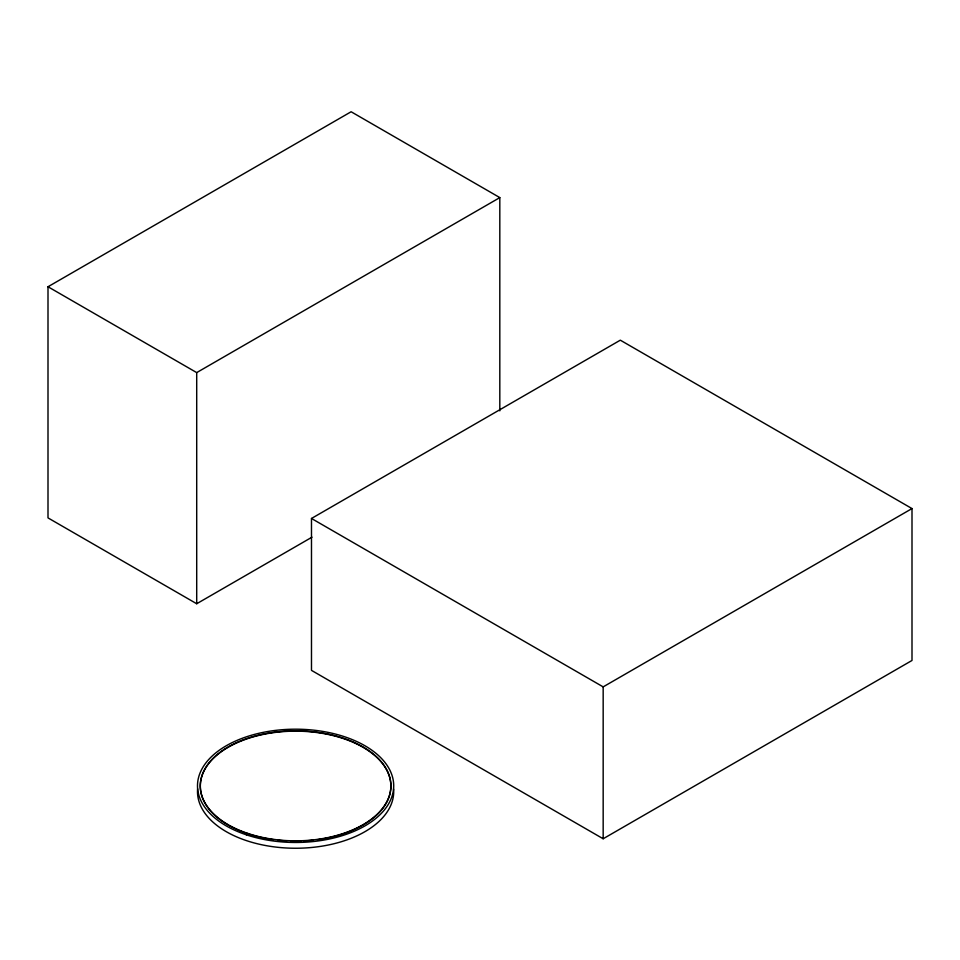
<?xml version="1.0" encoding="UTF-8"?>
<svg xmlns="http://www.w3.org/2000/svg" width="960" height="960" viewBox="0 0 960 960"><rect width="100%" height="100%" fill="white"/><g stroke="black" fill="none" stroke-linecap="round" stroke-linejoin="round"><path stroke-width="1.44" d="M311.988 537.18L196.704 603.744L48 517.896L48 286.752L351.12 111.756L499.812 197.604L499.812 410.844M48 286.752L196.704 372.6L499.812 197.604M311.484 518.472L620.316 340.176L912 508.572L912 660.468L603.168 838.764L311.484 670.368L311.484 518.472L603.168 686.88L912 508.572M603.168 686.88L603.168 838.764M196.704 372.6L196.704 603.744M393.612 789.048A98.112 56.64 0 0 1 295.392 848.244A98.112 56.64 0 0 1 197.616 788.808M228.084 824.976A95.292 55.008 0 0 1 234.516 743.94A95.292 55.008 0 0 1 373.776 754.704A95.292 55.008 0 0 1 343.068 833.856M341.724 834.3A95.292 55.008 0 0 1 317.244 839.736M312.936 840.252A95.292 55.008 0 0 1 304.176 840.948M301.236 841.08A95.292 55.008 0 0 1 291.024 841.104M286.62 840.924A95.292 55.008 0 0 1 277.872 840.204M273.564 839.676A95.292 55.008 0 0 1 249.12 834.18M247.776 833.736A95.292 55.008 0 0 1 229.248 825.648M246.36 834.816A98.112 56.64 0 0 0 393.708 785.952A98.112 56.64 0 0 0 246.732 736.716A98.112 56.64 0 0 0 246.36 834.816M247.776 833.412A95.292 55.008 0 0 0 390.888 785.94A95.292 55.008 0 0 0 248.136 738.12A95.292 55.008 0 0 0 247.776 833.412"/></g></svg>
